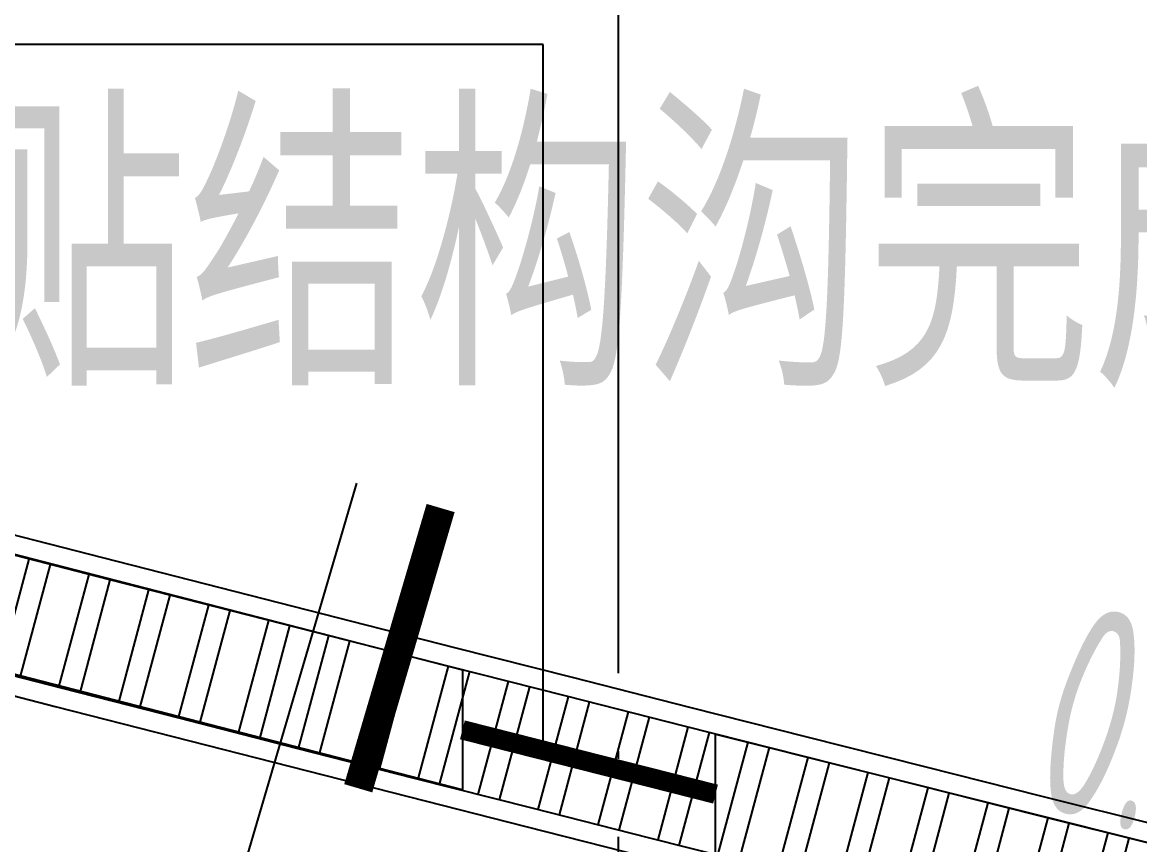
# Model space of a CAD drawing. Header units: inches. Extents: x 0 to 1813292486, y 0 to 3473589894.
# Drawn here: x 600464106 to 600466975, y 3473214131 to 3473216242 of the extents above; entities that cross this region are included whole.
import ezdxf

# ---------------------------------------------------------------- set-up
doc = ezdxf.new("R2010")
doc.units = ezdxf.units.IN
doc.header["$LTSCALE"] = 1000
doc.header["$MEASUREMENT"] = 0
doc.linetypes.add('AX-MALL-GIRD-200$0$DOTE', pattern=[2.4200000000000004, 2, -0.2, 0.02, -0.2])
for name, color, linetype in [('A-Anno-Note', 241, 'Continuous'), ('AX-MALL-DIM-P02$0$A-Anno-Dims', 3, 'Continuous'), ('AX-MALL-DIM-P02$0$A-Anno-Note', 241, 'Continuous'), ('AX-MALL-DIM-P02$0$A-Detl-Thin', 131, 'Continuous'), ('AX-MALL-DIM-P02$0$DIM_LEAD', 3, 'Continuous'), ('AX-MALL-DIM-SY-P02$0$DIM_IDEN', 3, 'Continuous'), ('AX-MALL-GIRD-200$0$A-Grid', 222, 'AX-MALL-GIRD-200$0$DOTE'), ('AX-MALL-P02-200$0$A-Anno-Note', 241, 'Continuous'), ('AX-MALL-WALL-P02$0$A-Anno-Note', 241, 'Continuous'), ('AX-MALL-WALL-P02-QT$0$A-Detl-Patt', 8, 'Continuous'), ('AX-MALL-WALL-P02-QT$0$A-Detl-Thin', 131, 'Continuous'), ('AX-MALL-WALL-P02-QT$0$A-Fixt', 81, 'Continuous'), ('AX-MALL-WALL-P02-QT$0$A-Wind', 4, 'Continuous'), ('AX-MALL-ZTKD-P02$0$A-Anno-Note', 241, 'Continuous')]:
    doc.layers.add(name, color=color, linetype=linetype)
doc.styles.add('AX-MALL-DIM-P02$0$_TCH_DIM', font='gbenor.shx')

# ---------------------------------------------------------------- blocks, each defined once
blk = doc.blocks.new('AX-MALL-GIRD-200')
at = {"layer": 'AX-MALL-GIRD-200$0$A-Grid'}
blk.add_line((600308063.3157052, 3473197622.839416), (600269333.7767559, 3473093659.112334), dxfattribs=at)
blk = doc.blocks.new('AX-MALL-WALL-P02-QT$0$tj')
at = {"layer": 'AX-MALL-WALL-P02-QT$0$A-Detl-Patt'}
h = blk.add_hatch(dxfattribs=at)
h.set_pattern_fill('STEEL', color=256, scale=100.0000000000001, angle=50.43183869082386)
h.set_pattern_definition([(75.00000000004839, (-14278.19445574284, 156289.8254051208), (-153.3407249234246, 41.08752340989569), []), (75.00000000004839, (-14317.88195610046, 156358.5661673546), (-153.3407249234246, 41.08752340989569), [])])
edge = h.paths.add_edge_path()
edge.add_line((88101.273016572, 47666.64152574539), (87883.93542659283, 47459.84604215622))
edge.add_line((87883.93542659283, 47459.84604215622), (91571.54751467705, 43584.64122533798))
edge.add_arc((262949.389629302, 558937.705083496), 543101.4133620498, 251.6057364187558, 260.0288666978238)
edge.add_arc((172180.8466627672, -2862.146247219684), 27099.9982179492, 64.7128659603706, 96.9316049602786, ccw=False)
edge.add_arc((262948.9730309481, 558936.3205539446), 543099.9677998082, 261.6155114784545, 271.7251478115656)
edge.add_line((279298.9759148359, 16082.51663446426), (279298.9759315252, 16382.65274763107))
edge.add_arc((262948.9742454757, 558936.3204835369), 542799.9676941936, 261.62020364125146, 271.7261014454634, ccw=False)
edge.add_arc((172180.8456921196, -2862.14609140989), 27400.00151046549, 64.80631838577902, 96.83815911678944)
edge.add_arc((262949.394896181, 558937.7037490648), 542801.4137571028, 251.6136389015772, 260.02417327084333, ccw=False)
edge.add_line((91737.26096642017, 43845.69257831573), (88101.273016572, 47666.64152574539))
blk.add_lwpolyline([(88103.03003954887, 47737.33037519455), (87813.24658572674, 47461.60306501389), (91543.92713344097, 43541.13421487808, 0.03677856867194786), (168908.9495433569, 23989.2463850975, -0.1416543586965341), (183742.0972260237, 21592.70785188675, 0.04416604653312874), (279348.9759123325, 16034.00206041336), (279348.9759345055, 16434.18465709686, -0.04414427716130016), (183859.0483468771, 21979.79425859451, 0.1405450684183163), (168919.8474783897, 24393.46752309799, -0.03670519880877311), (91764.87840116024, 43889.20268630981), (88103.03007543087, 47737.33033752441)], format="xyb", dxfattribs=at)
blk.add_lwpolyline([(88101.273016572, 47666.64152574539), (87883.93542659283, 47459.84604215622), (91571.54751467705, 43584.64122533798, 0.0367693963449814), (168910.2986617088, 24039.77597379684, -0.1415142461245126), (183756.7420067787, 21641.08926153183, 0.04414024362697595), (279298.9759148359, 16082.51663446426), (279298.9759315252, 16382.65274763107, -0.04412389944666065), (183844.4648458958, 21931.40288829803, 0.1406825130026793), (168918.4574091434, 24342.94360637665, -0.03671436212623864), (91737.26096642017, 43845.69257831573)], format="xyb", close=True, dxfattribs=at)
blk = doc.blocks.new('AX-MALL-WALL-P02-QT$0$$DorLib2D$00000002')
for p, q in [((-0.5, -5.684341886080802e-17), (-0.5000000000000007, 0.4875)), ((-0.4750000000000007, 0.4875), (-0.5000000000000007, 0.4875)), ((-0.475, -2.842170943040401e-17), (-0.4750000000000007, 0.4875)), ((0.475, -2.842170943040401e-17), (0.4750000000000007, 0.4875)), ((0.4750000000000007, 0.4875), (0.5000000000000007, 0.4875)), ((0.5, -5.684341886080802e-17), (0.5000000000000007, 0.4875)), ((-0.5, -5.684341886080802e-17), (-0.475, -2.842170943040401e-17)), ((0.5, -5.684341886080802e-17), (0.475, -2.842170943040401e-17))]:
    blk.add_line(p, q)
at = {"lineweight": 13}
for centre, start, end in [((-0.4875, -4.263256414560601e-17), 0, 88.53071641864632), ((0.4875, -4.263256414560601e-17), 91.4692835813537, 180)]:
    blk.add_arc(centre, 0.4875, start, end, dxfattribs=at)
blk = doc.blocks.new('AX-MALL-WALL-P02-QT')
at = {"layer": 'AX-MALL-WALL-P02-QT$0$A-Detl-Thin'}
for points in [[(600273296.4326707, 3473116184.236924), (600273404.2435329, 3473116473.638589), (600276580.4350474, 3473114257.342959), (600276472.7185163, 3473113968.194137)], [(600277024.2764182, 3473113586.8014), (600277131.9543394, 3473113875.846291), (600279723.2075828, 3473112094.937647), (600279616.277478, 3473111807.899862)]]:
    blk.add_lwpolyline(points, close=True, dxfattribs=at)
at = {"layer": 'AX-MALL-WALL-P02-QT$0$A-Fixt', "const_width": 50}
blk.add_lwpolyline([(600277078.1155192, 3473113731.324069), (600276526.5767238, 3473114112.768591)], dxfattribs=at)
at = {"layer": 'AX-MALL-WALL-P02-QT$0$A-Detl-Thin', "rotation": 339.5681613091762}
blk.add_blockref('AX-MALL-WALL-P02-QT$0$tj', (600144118.6961328, 3473128496.287411), dxfattribs=at)
at = {"layer": 'AX-MALL-WALL-P02-QT$0$A-Wind'}
blk.add_blockref('AX-MALL-GIRD-200', (0, 0), dxfattribs=at)
at = {"layer": 'AX-MALL-WALL-P02-QT$0$A-Wind', "xscale": 1600, "yscale": -1600, "zscale": 200, "rotation": 325.4855753582502}
blk.add_blockref('AX-MALL-WALL-P02-QT$0$$DorLib2D$00000002', (600279731.3417876, 3473115607.075522), dxfattribs=at)
blk = doc.blocks.new('AX-MALL-WALL-P02')
at = {"layer": 'AX-MALL-WALL-P02$0$A-Anno-Note'}
blk.add_blockref('AX-MALL-WALL-P02-QT', (0, 0), dxfattribs=at)
blk = doc.blocks.new('AX-MALL-ZTKD-P02')
at = {"layer": 'AX-MALL-ZTKD-P02$0$A-Anno-Note'}
blk.add_blockref('AX-MALL-GIRD-200', (0, 0), dxfattribs=at)
blk = doc.blocks.new('AX-MALL-DIM-SY-P02')
at = {"layer": 'AX-MALL-DIM-SY-P02$0$DIM_IDEN'}
blk.add_line((600276492.8763711, 3473114800.882387), (600275071.3149158, 3473112901.340655), dxfattribs=at)
at = {"layer": 'AX-MALL-DIM-SY-P02$0$DIM_IDEN', "const_width": 75}
blk.add_lwpolyline([(600276673.0171511, 3473114666.070298), (600276223.6435205, 3473114065.601031)], dxfattribs=at)
blk = doc.blocks.new('AX-MALL-DIM-P02')
at = {"layer": 'AX-MALL-DIM-P02$0$DIM_LEAD'}
for p, q in [((600277335.511272, 3473115689.794806), (600274850.0647049, 3473116615.696583)), ((600276702.6571172, 3473113990.991299), (600277335.511272, 3473115689.794806))]:
    blk.add_line(p, q, dxfattribs=at)
at = {"layer": 'AX-MALL-DIM-P02$0$A-Anno-Dims'}
blk.add_blockref('AX-MALL-DIM-SY-P02', (0, 0), dxfattribs=at)
at = {"layer": 'AX-MALL-DIM-P02$0$A-Detl-Thin'}
blk.add_blockref('AX-MALL-ZTKD-P02', (-2.384185791015625e-06, 9.5367431640625e-07), dxfattribs=at)
at = {"layer": 'AX-MALL-DIM-P02$0$A-Anno-Note', "style": 'AX-MALL-DIM-P02$0$_TCH_DIM', "width": 0.7}
for s, height, rotation, p in [('孔底贴结构沟完成面', 607.6595744680851, 339.5681613092246, (600274567.2366745, 3473115856.486508)), ('0.5%', 535.5, 324.7988772361699, (600277813.0772874, 3473113433.484894))]:
    blk.add_text(s, height=height, rotation=rotation, dxfattribs=at).set_placement(p)
blk = doc.blocks.new('AX-MALL-P02-200')
at = {"layer": 'AX-MALL-P02-200$0$A-Anno-Note'}
blk.add_blockref('AX-MALL-WALL-P02', (0, 0), dxfattribs=at)
blk.add_blockref('AX-MALL-DIM-P02', (0, 0), dxfattribs=at)

msp = doc.modelspace()

# ---------------------------------------------------------------- block references
at = {"layer": 'A-Anno-Note', "rotation": 20.43183869077545}
msp.add_blockref('AX-MALL-P02-200', (1250392458.527329, 9048125.682563305), dxfattribs=at)

doc.saveas('drawing.dxf')
